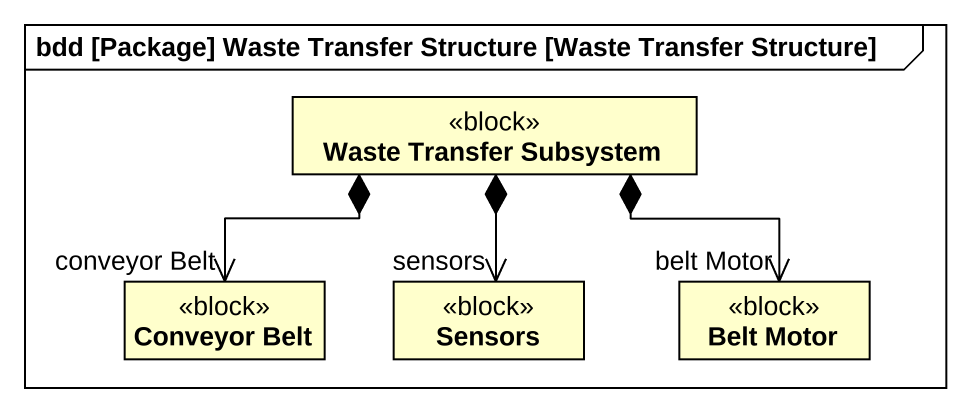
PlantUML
@startuml
mainframe bdd [Package] Waste Transfer Structure [Waste Transfer Structure]
hide circle
hide empty members
class "Waste Transfer Subsystem" as Waste_Transfer_Subsystem <<block>>
class "Conveyor Belt" as Conveyor_Belt <<block>>
class Sensors <<block>>
class "Belt Motor" as Belt_Motor <<block>>
Waste_Transfer_Subsystem *--> "conveyor Belt" Conveyor_Belt
Waste_Transfer_Subsystem *--> "sensors" Sensors
Waste_Transfer_Subsystem *--> "belt Motor" Belt_Motor
@enduml
